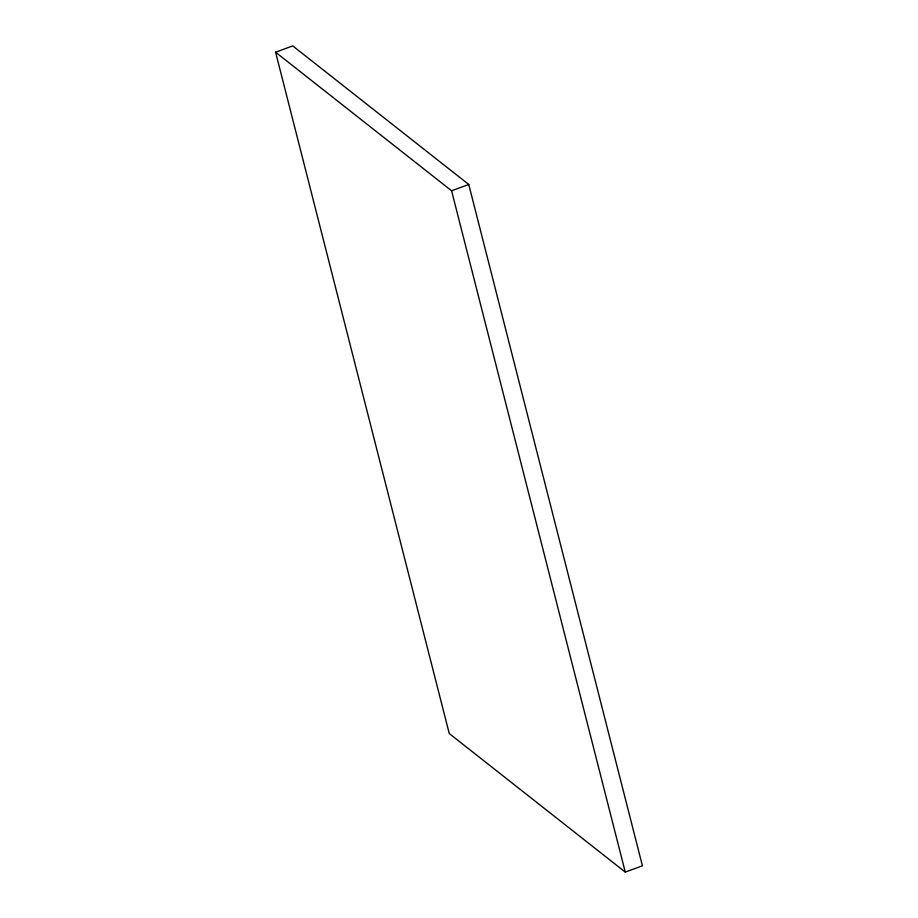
<?xml version="1.0" encoding="UTF-8"?>
<svg xmlns="http://www.w3.org/2000/svg" width="918" height="918" viewBox="0 0 918 918"><rect width="100%" height="100%" fill="white"/><g stroke="black" fill="none" stroke-linecap="round" stroke-linejoin="round"><path stroke-width="1.38" d="M275.584 52.211L292.739 45.9L468.754 184.472L642.416 865.789L625.261 872.1L449.246 733.528L275.584 52.211L451.587 190.783L625.261 872.1M451.587 190.783L468.754 184.472"/></g></svg>
